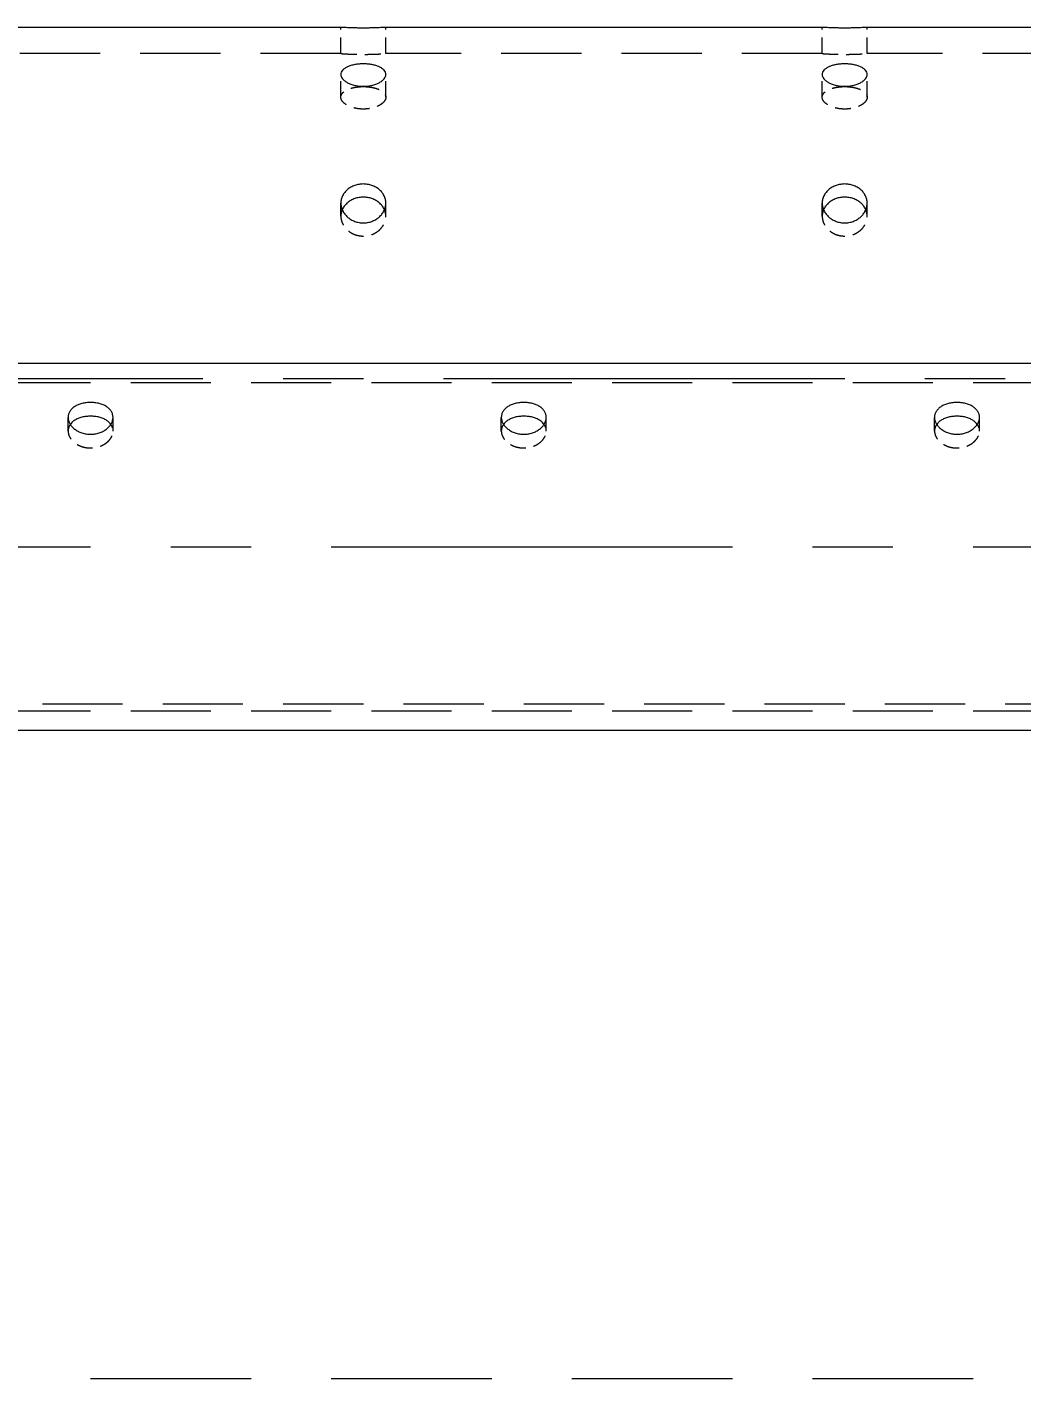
# Model space of a CAD drawing. Header units: millimetres. Extents: x -46397 to 283259, y -8690 to 23983.
# Drawn here: x 3918.4 to 4228.3, y 4012.6 to 4438.7 of the extents above; entities that cross this region are included whole.
import ezdxf

# ---------------------------------------------------------------- set-up
doc = ezdxf.new("R2010")
doc.units = ezdxf.units.MM
for name, pattern in [('CENTER', [2, 1.25, -0.25, 0.25, -0.25]), ('HIDDEN', [0.375, 0.25, -0.125]), ('HIDDENX2', [0.75, 0.5, -0.25])]:
    doc.linetypes.add(name, pattern=pattern)
doc.layers.get('Defpoints').update_dxf_attribs({"lineweight": 0})
for name, color, linetype, lineweight in [('CHUAN NET KHUAT', 4, 'HIDDEN', 0), ('DUONGTAM', 1, 'CENTER', 0), ('PHANTOM 2', 8, 'Continuous', 0), ('Standard', 7, 'Continuous', 0)]:
    doc.layers.add(name, color=color, linetype=linetype, lineweight=lineweight)
doc.layers.add('flashshoot', color=7, linetype='Continuous')
doc.styles.add('GHI CHÚ 1', font='isocp_IV25.ttf', dxfattribs={"width": 0.8})
doc.dimstyles.new('1-30SCALE', dxfattribs={"dimtxt": 75, "dimasz": 75, "dimexe": 37.5, "dimexo": 30, "dimgap": 30, "dimtad": 1, "dimtoh": 1, "dimdec": 0, "dimdsep": 46, "dimtxsty": 'GHI CHÚ 1', "dimcen": 0.09, "dimclrd": 256, "dimclre": 256, "dimclrt": 2, "dimadec": 0, "dimazin": 0, "dimtfac": 1, "dimtdec": 0, "dimtofl": 0, "dimtmove": 0, "dimatfit": 3, "dimfxl": 1, "dimlwd": 0, "dimlwe": 0, "dimarcsym": 0})

# ---------------------------------------------------------------- blocks, each defined once
blk = doc.blocks.new('A$C49aca623')
at = {"color": 2, "linetype": 'Continuous', "lineweight": 0, "ltscale": 10, "extrusion": (2.28848e-17, 1, 0)}
for p, q in [((603, -563.9), (467, -563.9)), ((753, -563.9), (617, -563.9)), ((903, -563.9), (767, -563.9)), ((1960, -783), (-2832, -783))]:
    blk.add_line(p, q, dxfattribs=at)
at = {"color": 1, "linetype": 'HIDDENX2', "lineweight": 0, "ltscale": 10, "extrusion": (2.28848e-17, 1, 0)}
for p, q in [((603, -572.08), (603, -563.9)), ((617, -572.08), (617, -563.9)), ((753, -572.08), (753, -563.9)), ((767, -572.08), (767, -563.9)), ((603, -585.66), (603, -578.58)), ((617, -585.66), (617, -578.58)), ((753, -585.66), (753, -578.58)), ((767, -585.66), (767, -578.58)), ((603, -622.77), (603, -618.68)), ((617, -622.77), (617, -618.68)), ((753, -622.77), (753, -618.68)), ((767, -622.77), (767, -618.68))]:
    blk.add_line(p, q, dxfattribs=at)
at = {"color": 1, "linetype": 'HIDDENX2', "lineweight": 0, "ltscale": 50, "extrusion": (2.28848e-17, 1, 0)}
for p, q in [((603, -572.08), (467, -572.08)), ((753, -572.08), (617, -572.08)), ((903, -572.08), (767, -572.08)), ((1960, -774.82), (-2832, -774.82))]:
    blk.add_line(p, q, dxfattribs=at)
at = {"color": 2, "linetype": 'Continuous', "lineweight": 0, "ltscale": 10}
for points, knots in [([(617, -563.9), (617, -563.9), (616.96, -563.9), (616.78, -563.91), (616.65, -563.92), (616.29, -563.94), (616.07, -563.96), (615.55, -563.98), (615.26, -564), (614.64, -564.03), (614.29, -564.04), (613.52, -564.07), (613.11, -564.08), (612.25, -564.1), (611.8, -564.11), (610.89, -564.12), (610.44, -564.12), (609.56, -564.12), (609.11, -564.12), (608.2, -564.11), (607.75, -564.1), (606.89, -564.08), (606.48, -564.07), (605.71, -564.04), (605.36, -564.03), (604.74, -564), (604.45, -563.98), (603.93, -563.96), (603.71, -563.94), (603.35, -563.92), (603.22, -563.91), (603.04, -563.9), (603, -563.9), (603, -563.9)], [10.550311, 10.550311, 10.550311, 10.550311, 11.869099, 11.869099, 13.187888, 13.187888, 14.506676, 14.506676, 15.825465, 15.825465, 17.144254, 17.144254, 18.463043, 18.463043, 19.781833, 19.781833, 21.100622, 21.100622, 22.419411, 22.419411, 23.7382, 23.7382, 25.05699, 25.05699, 26.375779, 26.375779, 27.694567, 27.694567, 29.013356, 29.013356, 30.332144, 30.332144, 31.650933, 31.650933, 31.650933, 31.650933]), ([(767, -563.9), (767, -563.9), (766.96, -563.9), (766.78, -563.91), (766.65, -563.92), (766.29, -563.94), (766.07, -563.96), (765.55, -563.98), (765.26, -564), (764.64, -564.03), (764.29, -564.04), (763.52, -564.07), (763.11, -564.08), (762.25, -564.1), (761.8, -564.11), (760.89, -564.12), (760.44, -564.12), (759.56, -564.12), (759.11, -564.12), (758.2, -564.11), (757.75, -564.1), (756.89, -564.08), (756.48, -564.07), (755.71, -564.04), (755.36, -564.03), (754.74, -564), (754.45, -563.98), (753.93, -563.96), (753.71, -563.94), (753.35, -563.92), (753.22, -563.91), (753.04, -563.9), (753, -563.9), (753, -563.9)], [10.550311, 10.550311, 10.550311, 10.550311, 11.869099, 11.869099, 13.187888, 13.187888, 14.506676, 14.506676, 15.825465, 15.825465, 17.144254, 17.144254, 18.463043, 18.463043, 19.781833, 19.781833, 21.100622, 21.100622, 22.419411, 22.419411, 23.7382, 23.7382, 25.05699, 25.05699, 26.375779, 26.375779, 27.694567, 27.694567, 29.013356, 29.013356, 30.332144, 30.332144, 31.650933, 31.650933, 31.650933, 31.650933]), ([(610, -575.27), (610.44, -575.27), (610.89, -575.29), (611.8, -575.37), (612.25, -575.43), (613.11, -575.59), (613.52, -575.69), (614.29, -575.92), (614.64, -576.06), (615.26, -576.34), (615.55, -576.51), (616.07, -576.86), (616.29, -577.06), (616.65, -577.47), (616.78, -577.69), (616.96, -578.13), (617, -578.36), (617, -578.8), (616.96, -579.03), (616.78, -579.49), (616.65, -579.72), (616.29, -580.17), (616.07, -580.39), (615.55, -580.79), (615.26, -580.98), (614.64, -581.32), (614.29, -581.47), (613.52, -581.76), (613.11, -581.88), (612.25, -582.07), (611.8, -582.15), (610.89, -582.25), (610.44, -582.27), (609.56, -582.27), (609.11, -582.25), (608.2, -582.15), (607.75, -582.07), (606.89, -581.88), (606.48, -581.76), (605.71, -581.47), (605.36, -581.32), (604.74, -580.98), (604.45, -580.79), (603.93, -580.39), (603.71, -580.17), (603.35, -579.72), (603.22, -579.49), (603.04, -579.03), (603, -578.8), (603, -578.36), (603.04, -578.13), (603.22, -577.69), (603.35, -577.47), (603.71, -577.06), (603.93, -576.86), (604.45, -576.51), (604.74, -576.34), (605.36, -576.06), (605.71, -575.92), (606.48, -575.69), (606.89, -575.59), (607.75, -575.43), (608.2, -575.37), (609.11, -575.29), (609.56, -575.27), (610, -575.27)], [0, 0, 0, 0, 1.318789, 1.318789, 2.637578, 2.637578, 3.956368, 3.956368, 5.275157, 5.275157, 6.593945, 6.593945, 7.912734, 7.912734, 9.231522, 9.231522, 10.550311, 10.550311, 11.869099, 11.869099, 13.187888, 13.187888, 14.506676, 14.506676, 15.825465, 15.825465, 17.144254, 17.144254, 18.463043, 18.463043, 19.781833, 19.781833, 21.100622, 21.100622, 22.419411, 22.419411, 23.7382, 23.7382, 25.05699, 25.05699, 26.375779, 26.375779, 27.694567, 27.694567, 29.013356, 29.013356, 30.332144, 30.332144, 31.650933, 31.650933, 32.969721, 32.969721, 34.28851, 34.28851, 35.607298, 35.607298, 36.926087, 36.926087, 38.244876, 38.244876, 39.563665, 39.563665, 40.882454, 40.882454, 42.201244, 42.201244, 42.201244, 42.201244]), ([(760, -575.27), (760.44, -575.27), (760.89, -575.29), (761.8, -575.37), (762.25, -575.43), (763.11, -575.59), (763.52, -575.69), (764.29, -575.92), (764.64, -576.06), (765.26, -576.34), (765.55, -576.51), (766.07, -576.86), (766.29, -577.06), (766.65, -577.47), (766.78, -577.69), (766.96, -578.13), (767, -578.36), (767, -578.8), (766.96, -579.03), (766.78, -579.49), (766.65, -579.72), (766.29, -580.17), (766.07, -580.39), (765.55, -580.79), (765.26, -580.98), (764.64, -581.32), (764.29, -581.47), (763.52, -581.76), (763.11, -581.88), (762.25, -582.07), (761.8, -582.15), (760.89, -582.25), (760.44, -582.27), (759.56, -582.27), (759.11, -582.25), (758.2, -582.15), (757.75, -582.07), (756.89, -581.88), (756.48, -581.76), (755.71, -581.47), (755.36, -581.32), (754.74, -580.98), (754.45, -580.79), (753.93, -580.39), (753.71, -580.17), (753.35, -579.72), (753.22, -579.49), (753.04, -579.03), (753, -578.8), (753, -578.36), (753.04, -578.13), (753.22, -577.69), (753.35, -577.47), (753.71, -577.06), (753.93, -576.86), (754.45, -576.51), (754.74, -576.34), (755.36, -576.06), (755.71, -575.92), (756.48, -575.69), (756.89, -575.59), (757.75, -575.43), (758.2, -575.37), (759.11, -575.29), (759.56, -575.27), (760, -575.27)], [0, 0, 0, 0, 1.318789, 1.318789, 2.637578, 2.637578, 3.956368, 3.956368, 5.275157, 5.275157, 6.593945, 6.593945, 7.912734, 7.912734, 9.231522, 9.231522, 10.550311, 10.550311, 11.869099, 11.869099, 13.187888, 13.187888, 14.506676, 14.506676, 15.825465, 15.825465, 17.144254, 17.144254, 18.463043, 18.463043, 19.781833, 19.781833, 21.100622, 21.100622, 22.419411, 22.419411, 23.7382, 23.7382, 25.05699, 25.05699, 26.375779, 26.375779, 27.694567, 27.694567, 29.013356, 29.013356, 30.332144, 30.332144, 31.650933, 31.650933, 32.969721, 32.969721, 34.28851, 34.28851, 35.607298, 35.607298, 36.926087, 36.926087, 38.244876, 38.244876, 39.563665, 39.563665, 40.882454, 40.882454, 42.201244, 42.201244, 42.201244, 42.201244]), ([(610, -612.72), (610.44, -612.72), (610.89, -612.76), (611.8, -612.91), (612.25, -613.02), (613.11, -613.32), (613.52, -613.51), (614.29, -613.94), (614.64, -614.18), (615.26, -614.71), (615.55, -615), (616.07, -615.65), (616.29, -616), (616.65, -616.74), (616.78, -617.12), (616.96, -617.9), (617, -618.29), (617, -619.06), (616.96, -619.45), (616.78, -620.24), (616.65, -620.63), (616.29, -621.39), (616.07, -621.75), (615.55, -622.43), (615.26, -622.74), (614.64, -623.29), (614.29, -623.55), (613.52, -624.01), (613.11, -624.21), (612.25, -624.53), (611.8, -624.65), (610.89, -624.81), (610.44, -624.85), (609.56, -624.85), (609.11, -624.81), (608.2, -624.65), (607.75, -624.53), (606.89, -624.21), (606.48, -624.01), (605.71, -623.55), (605.36, -623.29), (604.74, -622.74), (604.45, -622.43), (603.93, -621.75), (603.71, -621.39), (603.35, -620.63), (603.22, -620.24), (603.04, -619.45), (603, -619.06), (603, -618.29), (603.04, -617.9), (603.22, -617.12), (603.35, -616.74), (603.71, -616), (603.93, -615.65), (604.45, -615), (604.74, -614.71), (605.36, -614.18), (605.71, -613.94), (606.48, -613.51), (606.89, -613.32), (607.75, -613.02), (608.2, -612.91), (609.11, -612.76), (609.56, -612.72), (610, -612.72)], [0, 0, 0, 0, 1.318789, 1.318789, 2.637578, 2.637578, 3.956368, 3.956368, 5.275157, 5.275157, 6.593945, 6.593945, 7.912734, 7.912734, 9.231522, 9.231522, 10.550311, 10.550311, 11.869099, 11.869099, 13.187888, 13.187888, 14.506676, 14.506676, 15.825465, 15.825465, 17.144254, 17.144254, 18.463043, 18.463043, 19.781833, 19.781833, 21.100622, 21.100622, 22.419411, 22.419411, 23.7382, 23.7382, 25.05699, 25.05699, 26.375779, 26.375779, 27.694567, 27.694567, 29.013356, 29.013356, 30.332144, 30.332144, 31.650933, 31.650933, 32.969721, 32.969721, 34.28851, 34.28851, 35.607298, 35.607298, 36.926087, 36.926087, 38.244876, 38.244876, 39.563665, 39.563665, 40.882454, 40.882454, 42.201244, 42.201244, 42.201244, 42.201244]), ([(760, -612.72), (760.44, -612.72), (760.89, -612.76), (761.8, -612.91), (762.25, -613.02), (763.11, -613.32), (763.52, -613.51), (764.29, -613.94), (764.64, -614.18), (765.26, -614.71), (765.55, -615), (766.07, -615.65), (766.29, -616), (766.65, -616.74), (766.78, -617.12), (766.96, -617.9), (767, -618.29), (767, -619.06), (766.96, -619.45), (766.78, -620.24), (766.65, -620.63), (766.29, -621.39), (766.07, -621.75), (765.55, -622.43), (765.26, -622.74), (764.64, -623.29), (764.29, -623.55), (763.52, -624.01), (763.11, -624.21), (762.25, -624.53), (761.8, -624.65), (760.89, -624.81), (760.44, -624.85), (759.56, -624.85), (759.11, -624.81), (758.2, -624.65), (757.75, -624.53), (756.89, -624.21), (756.48, -624.01), (755.71, -623.55), (755.36, -623.29), (754.74, -622.74), (754.45, -622.43), (753.93, -621.75), (753.71, -621.39), (753.35, -620.63), (753.22, -620.24), (753.04, -619.45), (753, -619.06), (753, -618.29), (753.04, -617.9), (753.22, -617.12), (753.35, -616.74), (753.71, -616), (753.93, -615.65), (754.45, -615), (754.74, -614.71), (755.36, -614.18), (755.71, -613.94), (756.48, -613.51), (756.89, -613.32), (757.75, -613.02), (758.2, -612.91), (759.11, -612.76), (759.56, -612.72), (760, -612.72)], [0, 0, 0, 0, 1.318789, 1.318789, 2.637578, 2.637578, 3.956368, 3.956368, 5.275157, 5.275157, 6.593945, 6.593945, 7.912734, 7.912734, 9.231522, 9.231522, 10.550311, 10.550311, 11.869099, 11.869099, 13.187888, 13.187888, 14.506676, 14.506676, 15.825465, 15.825465, 17.144254, 17.144254, 18.463043, 18.463043, 19.781833, 19.781833, 21.100622, 21.100622, 22.419411, 22.419411, 23.7382, 23.7382, 25.05699, 25.05699, 26.375779, 26.375779, 27.694567, 27.694567, 29.013356, 29.013356, 30.332144, 30.332144, 31.650933, 31.650933, 32.969721, 32.969721, 34.28851, 34.28851, 35.607298, 35.607298, 36.926087, 36.926087, 38.244876, 38.244876, 39.563665, 39.563665, 40.882454, 40.882454, 42.201244, 42.201244, 42.201244, 42.201244]), ([(610, -616.82), (609.56, -616.82), (609.11, -616.86), (608.2, -617.01), (607.75, -617.12), (606.89, -617.42), (606.48, -617.6), (605.71, -618.03), (605.36, -618.28), (604.74, -618.8), (604.45, -619.1), (603.93, -619.74), (603.71, -620.09), (603.49, -620.55), (603.45, -620.64), (603.41, -620.73)], [0, 0, 0, 0, 1.318854, 1.318854, 2.637708, 2.637708, 3.956563, 3.956563, 5.275417, 5.275417, 6.59427, 6.59427, 7.913123, 7.913123, 8.233495, 8.233495, 8.233495, 8.233495]), ([(616.59, -620.73), (616.55, -620.64), (616.51, -620.55), (616.29, -620.09), (616.07, -619.74), (615.55, -619.1), (615.26, -618.8), (614.64, -618.28), (614.29, -618.03), (613.52, -617.6), (613.11, -617.42), (612.25, -617.12), (611.8, -617.01), (610.89, -616.86), (610.44, -616.82), (610, -616.82)], [33.969824, 33.969824, 33.969824, 33.969824, 34.290196, 34.290196, 35.609049, 35.609049, 36.927902, 36.927902, 38.246757, 38.246757, 39.565611, 39.565611, 40.884465, 40.884465, 42.203319, 42.203319, 42.203319, 42.203319]), ([(760, -616.82), (759.56, -616.82), (759.11, -616.86), (758.2, -617.01), (757.75, -617.12), (756.89, -617.42), (756.48, -617.6), (755.71, -618.03), (755.36, -618.28), (754.74, -618.8), (754.45, -619.1), (753.93, -619.74), (753.71, -620.09), (753.49, -620.55), (753.45, -620.64), (753.41, -620.73)], [0, 0, 0, 0, 1.318854, 1.318854, 2.637708, 2.637708, 3.956563, 3.956563, 5.275417, 5.275417, 6.59427, 6.59427, 7.913123, 7.913123, 8.233495, 8.233495, 8.233495, 8.233495]), ([(766.59, -620.73), (766.55, -620.64), (766.51, -620.55), (766.29, -620.09), (766.07, -619.74), (765.55, -619.1), (765.26, -618.8), (764.64, -618.28), (764.29, -618.03), (763.52, -617.6), (763.11, -617.42), (762.25, -617.12), (761.8, -617.01), (760.89, -616.86), (760.44, -616.82), (760, -616.82)], [33.969824, 33.969824, 33.969824, 33.969824, 34.290196, 34.290196, 35.609049, 35.609049, 36.927902, 36.927902, 38.246757, 38.246757, 39.565611, 39.565611, 40.884465, 40.884465, 42.203319, 42.203319, 42.203319, 42.203319])]:
    blk.add_open_spline(points, degree=3, knots=knots, dxfattribs=at)
at = {"color": 1, "linetype": 'HIDDENX2', "lineweight": 0, "ltscale": 10}
for points, knots in [([(603, -572.08), (603, -572.08), (603.04, -572.08), (603.22, -572.09), (603.35, -572.1), (603.71, -572.13), (603.93, -572.14), (604.45, -572.17), (604.74, -572.19), (605.36, -572.22), (605.71, -572.23), (606.48, -572.26), (606.89, -572.28), (607.75, -572.3), (608.2, -572.31), (609.11, -572.32), (609.56, -572.32), (610.44, -572.32), (610.89, -572.32), (611.8, -572.31), (612.25, -572.3), (613.11, -572.28), (613.52, -572.26), (614.29, -572.23), (614.64, -572.22), (615.26, -572.19), (615.55, -572.17), (616.07, -572.14), (616.29, -572.13), (616.65, -572.1), (616.78, -572.09), (616.96, -572.08), (617, -572.08), (617, -572.08)], [10.55083, 10.55083, 10.55083, 10.55083, 11.869683, 11.869683, 13.188536, 13.188536, 14.507389, 14.507389, 15.826243, 15.826243, 17.145097, 17.145097, 18.463951, 18.463951, 19.782805, 19.782805, 21.10166, 21.10166, 22.420514, 22.420514, 23.739368, 23.739368, 25.058222, 25.058222, 26.377077, 26.377077, 27.69593, 27.69593, 29.014783, 29.014783, 30.333636, 30.333636, 31.652489, 31.652489, 31.652489, 31.652489]), ([(753, -572.08), (753, -572.08), (753.04, -572.08), (753.22, -572.09), (753.35, -572.1), (753.71, -572.13), (753.93, -572.14), (754.45, -572.17), (754.74, -572.19), (755.36, -572.22), (755.71, -572.23), (756.48, -572.26), (756.89, -572.28), (757.75, -572.3), (758.2, -572.31), (759.11, -572.32), (759.56, -572.32), (760.44, -572.32), (760.89, -572.32), (761.8, -572.31), (762.25, -572.3), (763.11, -572.28), (763.52, -572.26), (764.29, -572.23), (764.64, -572.22), (765.26, -572.19), (765.55, -572.17), (766.07, -572.14), (766.29, -572.13), (766.65, -572.1), (766.78, -572.09), (766.96, -572.08), (767, -572.08), (767, -572.08)], [10.55083, 10.55083, 10.55083, 10.55083, 11.869683, 11.869683, 13.188536, 13.188536, 14.507389, 14.507389, 15.826243, 15.826243, 17.145097, 17.145097, 18.463951, 18.463951, 19.782805, 19.782805, 21.10166, 21.10166, 22.420514, 22.420514, 23.739368, 23.739368, 25.058222, 25.058222, 26.377077, 26.377077, 27.69593, 27.69593, 29.014783, 29.014783, 30.333636, 30.333636, 31.652489, 31.652489, 31.652489, 31.652489]), ([(610, -582.37), (609.56, -582.37), (609.11, -582.39), (608.2, -582.47), (607.75, -582.53), (606.89, -582.69), (606.48, -582.79), (605.71, -583.02), (605.36, -583.15), (604.74, -583.43), (604.45, -583.59), (603.93, -583.95), (603.71, -584.15), (603.35, -584.56), (603.22, -584.77), (603.04, -585.22), (603, -585.44), (603, -585.88), (603.04, -586.11), (603.22, -586.57), (603.35, -586.81), (603.71, -587.26), (603.93, -587.48), (604.45, -587.88), (604.74, -588.07), (605.36, -588.41), (605.71, -588.57), (606.48, -588.85), (606.89, -588.97), (607.75, -589.17), (608.2, -589.25), (609.11, -589.35), (609.56, -589.37), (610.44, -589.37), (610.89, -589.35), (611.8, -589.25), (612.25, -589.17), (613.11, -588.97), (613.52, -588.85), (614.29, -588.57), (614.64, -588.41), (615.26, -588.07), (615.55, -587.88), (616.07, -587.48), (616.29, -587.26), (616.65, -586.81), (616.78, -586.57), (616.96, -586.11), (617, -585.88), (617, -585.44), (616.96, -585.22), (616.78, -584.77), (616.65, -584.56), (616.29, -584.15), (616.07, -583.95), (615.55, -583.59), (615.26, -583.43), (614.64, -583.15), (614.29, -583.02), (613.52, -582.79), (613.11, -582.69), (612.25, -582.53), (611.8, -582.47), (610.89, -582.39), (610.44, -582.37), (610, -582.37)], [0, 0, 0, 0, 1.318854, 1.318854, 2.637708, 2.637708, 3.956563, 3.956563, 5.275417, 5.275417, 6.59427, 6.59427, 7.913123, 7.913123, 9.231977, 9.231977, 10.55083, 10.55083, 11.869683, 11.869683, 13.188536, 13.188536, 14.507389, 14.507389, 15.826243, 15.826243, 17.145097, 17.145097, 18.463951, 18.463951, 19.782805, 19.782805, 21.10166, 21.10166, 22.420514, 22.420514, 23.739368, 23.739368, 25.058222, 25.058222, 26.377077, 26.377077, 27.69593, 27.69593, 29.014783, 29.014783, 30.333636, 30.333636, 31.652489, 31.652489, 32.971343, 32.971343, 34.290196, 34.290196, 35.609049, 35.609049, 36.927902, 36.927902, 38.246757, 38.246757, 39.565611, 39.565611, 40.884465, 40.884465, 42.203319, 42.203319, 42.203319, 42.203319]), ([(760, -582.37), (759.56, -582.37), (759.11, -582.39), (758.2, -582.47), (757.75, -582.53), (756.89, -582.69), (756.48, -582.79), (755.71, -583.02), (755.36, -583.15), (754.74, -583.43), (754.45, -583.59), (753.93, -583.95), (753.71, -584.15), (753.35, -584.56), (753.22, -584.77), (753.04, -585.22), (753, -585.44), (753, -585.88), (753.04, -586.11), (753.22, -586.57), (753.35, -586.81), (753.71, -587.26), (753.93, -587.48), (754.45, -587.88), (754.74, -588.07), (755.36, -588.41), (755.71, -588.57), (756.48, -588.85), (756.89, -588.97), (757.75, -589.17), (758.2, -589.25), (759.11, -589.35), (759.56, -589.37), (760.44, -589.37), (760.89, -589.35), (761.8, -589.25), (762.25, -589.17), (763.11, -588.97), (763.52, -588.85), (764.29, -588.57), (764.64, -588.41), (765.26, -588.07), (765.55, -587.88), (766.07, -587.48), (766.29, -587.26), (766.65, -586.81), (766.78, -586.57), (766.96, -586.11), (767, -585.88), (767, -585.44), (766.96, -585.22), (766.78, -584.77), (766.65, -584.56), (766.29, -584.15), (766.07, -583.95), (765.55, -583.59), (765.26, -583.43), (764.64, -583.15), (764.29, -583.02), (763.52, -582.79), (763.11, -582.69), (762.25, -582.53), (761.8, -582.47), (760.89, -582.39), (760.44, -582.37), (760, -582.37)], [0, 0, 0, 0, 1.318854, 1.318854, 2.637708, 2.637708, 3.956563, 3.956563, 5.275417, 5.275417, 6.59427, 6.59427, 7.913123, 7.913123, 9.231977, 9.231977, 10.55083, 10.55083, 11.869683, 11.869683, 13.188536, 13.188536, 14.507389, 14.507389, 15.826243, 15.826243, 17.145097, 17.145097, 18.463951, 18.463951, 19.782805, 19.782805, 21.10166, 21.10166, 22.420514, 22.420514, 23.739368, 23.739368, 25.058222, 25.058222, 26.377077, 26.377077, 27.69593, 27.69593, 29.014783, 29.014783, 30.333636, 30.333636, 31.652489, 31.652489, 32.971343, 32.971343, 34.290196, 34.290196, 35.609049, 35.609049, 36.927902, 36.927902, 38.246757, 38.246757, 39.565611, 39.565611, 40.884465, 40.884465, 42.203319, 42.203319, 42.203319, 42.203319]), ([(603.41, -620.73), (603.29, -621.02), (603.2, -621.31), (603.04, -621.99), (603, -622.38), (603, -623.15), (603.04, -623.54), (603.22, -624.33), (603.35, -624.72), (603.71, -625.48), (603.93, -625.85), (604.45, -626.52), (604.74, -626.84), (605.36, -627.39), (605.71, -627.65), (606.48, -628.11), (606.89, -628.31), (607.75, -628.63), (608.2, -628.75), (609.11, -628.91), (609.56, -628.95), (610.44, -628.95), (610.89, -628.91), (611.8, -628.75), (612.25, -628.63), (613.11, -628.31), (613.52, -628.11), (614.29, -627.65), (614.64, -627.39), (615.26, -626.84), (615.55, -626.52), (616.07, -625.85), (616.29, -625.48), (616.65, -624.72), (616.78, -624.33), (616.96, -623.54), (617, -623.15), (617, -622.38), (616.96, -621.99), (616.8, -621.31), (616.71, -621.02), (616.59, -620.73)], [8.233495, 8.233495, 8.233495, 8.233495, 9.231977, 9.231977, 10.55083, 10.55083, 11.869683, 11.869683, 13.188536, 13.188536, 14.507389, 14.507389, 15.826243, 15.826243, 17.145097, 17.145097, 18.463951, 18.463951, 19.782805, 19.782805, 21.10166, 21.10166, 22.420514, 22.420514, 23.739368, 23.739368, 25.058222, 25.058222, 26.377077, 26.377077, 27.69593, 27.69593, 29.014783, 29.014783, 30.333636, 30.333636, 31.652489, 31.652489, 32.971343, 32.971343, 33.969824, 33.969824, 33.969824, 33.969824]), ([(753.41, -620.73), (753.29, -621.02), (753.2, -621.31), (753.04, -621.99), (753, -622.38), (753, -623.15), (753.04, -623.54), (753.22, -624.33), (753.35, -624.72), (753.71, -625.48), (753.93, -625.85), (754.45, -626.52), (754.74, -626.84), (755.36, -627.39), (755.71, -627.65), (756.48, -628.11), (756.89, -628.31), (757.75, -628.63), (758.2, -628.75), (759.11, -628.91), (759.56, -628.95), (760.44, -628.95), (760.89, -628.91), (761.8, -628.75), (762.25, -628.63), (763.11, -628.31), (763.52, -628.11), (764.29, -627.65), (764.64, -627.39), (765.26, -626.84), (765.55, -626.52), (766.07, -625.85), (766.29, -625.48), (766.65, -624.72), (766.78, -624.33), (766.96, -623.54), (767, -623.15), (767, -622.38), (766.96, -621.99), (766.8, -621.31), (766.71, -621.02), (766.59, -620.73)], [8.233495, 8.233495, 8.233495, 8.233495, 9.231977, 9.231977, 10.55083, 10.55083, 11.869683, 11.869683, 13.188536, 13.188536, 14.507389, 14.507389, 15.826243, 15.826243, 17.145097, 17.145097, 18.463951, 18.463951, 19.782805, 19.782805, 21.10166, 21.10166, 22.420514, 22.420514, 23.739368, 23.739368, 25.058222, 25.058222, 26.377077, 26.377077, 27.69593, 27.69593, 29.014783, 29.014783, 30.333636, 30.333636, 31.652489, 31.652489, 32.971343, 32.971343, 33.969824, 33.969824, 33.969824, 33.969824])]:
    blk.add_open_spline(points, degree=3, knots=knots, dxfattribs=at)
at = {"layer": 'DUONGTAM', "ltscale": 100, "extrusion": (2.28848e-17, 1, 0)}
blk.add_line((1960, -673.45), (-3000, -673.45), dxfattribs=at)
blk = doc.blocks.new('A$C46e65358')
at = {"color": 150, "linetype": 'Continuous', "lineweight": 0, "ltscale": 10, "extrusion": (2.28848e-17, 1, 0)}
for p, q in [((1125, -668.7), (-3000, -668.7)), ((1125, -783), (-2842, -783))]:
    blk.add_line(p, q, dxfattribs=at)
at = {"color": 1, "linetype": 'HIDDENX2', "lineweight": 0, "ltscale": 50, "extrusion": (2.28848e-17, 1, 0)}
for p, q in [((1125, -674.72), (-3000, -674.72)), ((1125, -776.98), (-2842, -776.98))]:
    blk.add_line(p, q, dxfattribs=at)
at = {"color": 1, "linetype": 'HIDDENX2', "lineweight": 0, "ltscale": 10, "extrusion": (2.28848e-17, 1, 0)}
for p, q in [((518, -689.7), (518, -685.44)), ((532, -689.7), (532, -685.44)), ((653, -689.7), (653, -685.44)), ((667, -689.7), (667, -685.44)), ((788, -689.7), (788, -685.44)), ((802, -689.7), (802, -685.44))]:
    blk.add_line(p, q, dxfattribs=at)
at = {"color": 150, "linetype": 'Continuous', "lineweight": 0, "ltscale": 10}
for points, knots in [([(525, -680.79), (525.44, -680.79), (525.89, -680.82), (526.8, -680.93), (527.25, -681.01), (528.11, -681.24), (528.52, -681.38), (529.29, -681.7), (529.64, -681.89), (530.26, -682.29), (530.55, -682.52), (531.07, -683.02), (531.29, -683.3), (531.65, -683.88), (531.78, -684.19), (531.96, -684.81), (532, -685.13), (532, -685.75), (531.96, -686.08), (531.78, -686.73), (531.65, -687.06), (531.29, -687.7), (531.07, -688.01), (530.55, -688.58), (530.26, -688.85), (529.64, -689.33), (529.29, -689.56), (528.52, -689.96), (528.11, -690.13), (527.25, -690.41), (526.8, -690.52), (525.89, -690.66), (525.44, -690.69), (524.56, -690.69), (524.11, -690.66), (523.2, -690.52), (522.75, -690.41), (521.89, -690.13), (521.48, -689.96), (520.71, -689.56), (520.36, -689.33), (519.74, -688.85), (519.45, -688.58), (518.93, -688.01), (518.71, -687.7), (518.35, -687.06), (518.22, -686.73), (518.04, -686.08), (518, -685.75), (518, -685.13), (518.04, -684.81), (518.22, -684.19), (518.35, -683.88), (518.71, -683.3), (518.93, -683.02), (519.45, -682.52), (519.74, -682.29), (520.36, -681.89), (520.71, -681.7), (521.48, -681.38), (521.89, -681.24), (522.75, -681.01), (523.2, -680.93), (524.11, -680.82), (524.56, -680.79), (525, -680.79)], [0, 0, 0, 0, 1.319832, 1.319832, 2.639664, 2.639664, 3.959497, 3.959497, 5.279329, 5.279329, 6.599151, 6.599151, 7.918973, 7.918973, 9.238795, 9.238795, 10.558617, 10.558617, 11.878439, 11.878439, 13.198261, 13.198261, 14.518084, 14.518084, 15.837906, 15.837906, 17.157738, 17.157738, 18.47757, 18.47757, 19.797402, 19.797402, 21.117235, 21.117235, 22.437067, 22.437067, 23.756899, 23.756899, 25.076731, 25.076731, 26.396564, 26.396564, 27.716386, 27.716386, 29.036208, 29.036208, 30.35603, 30.35603, 31.675852, 31.675852, 32.995674, 32.995674, 34.315496, 34.315496, 35.635318, 35.635318, 36.95514, 36.95514, 38.274973, 38.274973, 39.594805, 39.594805, 40.914637, 40.914637, 42.234469, 42.234469, 42.234469, 42.234469]), ([(660, -680.79), (660.44, -680.79), (660.89, -680.82), (661.8, -680.93), (662.25, -681.01), (663.11, -681.24), (663.52, -681.38), (664.29, -681.7), (664.64, -681.89), (665.26, -682.29), (665.55, -682.52), (666.07, -683.02), (666.29, -683.3), (666.65, -683.88), (666.78, -684.19), (666.96, -684.81), (667, -685.13), (667, -685.75), (666.96, -686.08), (666.78, -686.73), (666.65, -687.06), (666.29, -687.7), (666.07, -688.01), (665.55, -688.58), (665.26, -688.85), (664.64, -689.33), (664.29, -689.56), (663.52, -689.96), (663.11, -690.13), (662.25, -690.41), (661.8, -690.52), (660.89, -690.66), (660.44, -690.69), (659.56, -690.69), (659.11, -690.66), (658.2, -690.52), (657.75, -690.41), (656.89, -690.13), (656.48, -689.96), (655.71, -689.56), (655.36, -689.33), (654.74, -688.85), (654.45, -688.58), (653.93, -688.01), (653.71, -687.7), (653.35, -687.06), (653.22, -686.73), (653.04, -686.08), (653, -685.75), (653, -685.13), (653.04, -684.81), (653.22, -684.19), (653.35, -683.88), (653.71, -683.3), (653.93, -683.02), (654.45, -682.52), (654.74, -682.29), (655.36, -681.89), (655.71, -681.7), (656.48, -681.38), (656.89, -681.24), (657.75, -681.01), (658.2, -680.93), (659.11, -680.82), (659.56, -680.79), (660, -680.79)], [0, 0, 0, 0, 1.319832, 1.319832, 2.639664, 2.639664, 3.959497, 3.959497, 5.279329, 5.279329, 6.599151, 6.599151, 7.918973, 7.918973, 9.238795, 9.238795, 10.558617, 10.558617, 11.878439, 11.878439, 13.198261, 13.198261, 14.518084, 14.518084, 15.837906, 15.837906, 17.157738, 17.157738, 18.47757, 18.47757, 19.797402, 19.797402, 21.117235, 21.117235, 22.437067, 22.437067, 23.756899, 23.756899, 25.076731, 25.076731, 26.396564, 26.396564, 27.716386, 27.716386, 29.036208, 29.036208, 30.35603, 30.35603, 31.675852, 31.675852, 32.995674, 32.995674, 34.315496, 34.315496, 35.635318, 35.635318, 36.95514, 36.95514, 38.274973, 38.274973, 39.594805, 39.594805, 40.914637, 40.914637, 42.234469, 42.234469, 42.234469, 42.234469]), ([(795, -680.79), (795.44, -680.79), (795.89, -680.82), (796.8, -680.93), (797.25, -681.01), (798.11, -681.24), (798.52, -681.38), (799.29, -681.7), (799.64, -681.89), (800.26, -682.29), (800.55, -682.52), (801.07, -683.02), (801.29, -683.3), (801.65, -683.88), (801.78, -684.19), (801.96, -684.81), (802, -685.13), (802, -685.75), (801.96, -686.08), (801.78, -686.73), (801.65, -687.06), (801.29, -687.7), (801.07, -688.01), (800.55, -688.58), (800.26, -688.85), (799.64, -689.33), (799.29, -689.56), (798.52, -689.96), (798.11, -690.13), (797.25, -690.41), (796.8, -690.52), (795.89, -690.66), (795.44, -690.69), (794.56, -690.69), (794.11, -690.66), (793.2, -690.52), (792.75, -690.41), (791.89, -690.13), (791.48, -689.96), (790.71, -689.56), (790.36, -689.33), (789.74, -688.85), (789.45, -688.58), (788.93, -688.01), (788.71, -687.7), (788.35, -687.06), (788.22, -686.73), (788.04, -686.08), (788, -685.75), (788, -685.13), (788.04, -684.81), (788.22, -684.19), (788.35, -683.88), (788.71, -683.3), (788.93, -683.02), (789.45, -682.52), (789.74, -682.29), (790.36, -681.89), (790.71, -681.7), (791.48, -681.38), (791.89, -681.24), (792.75, -681.01), (793.2, -680.93), (794.11, -680.82), (794.56, -680.79), (795, -680.79)], [0, 0, 0, 0, 1.319832, 1.319832, 2.639664, 2.639664, 3.959497, 3.959497, 5.279329, 5.279329, 6.599151, 6.599151, 7.918973, 7.918973, 9.238795, 9.238795, 10.558617, 10.558617, 11.878439, 11.878439, 13.198261, 13.198261, 14.518084, 14.518084, 15.837906, 15.837906, 17.157738, 17.157738, 18.47757, 18.47757, 19.797402, 19.797402, 21.117235, 21.117235, 22.437067, 22.437067, 23.756899, 23.756899, 25.076731, 25.076731, 26.396564, 26.396564, 27.716386, 27.716386, 29.036208, 29.036208, 30.35603, 30.35603, 31.675852, 31.675852, 32.995674, 32.995674, 34.315496, 34.315496, 35.635318, 35.635318, 36.95514, 36.95514, 38.274973, 38.274973, 39.594805, 39.594805, 40.914637, 40.914637, 42.234469, 42.234469, 42.234469, 42.234469]), ([(525, -685.09), (524.56, -685.09), (524.11, -685.11), (523.2, -685.22), (522.75, -685.3), (521.89, -685.52), (521.48, -685.66), (520.71, -685.98), (520.36, -686.17), (519.74, -686.56), (519.45, -686.79), (519, -687.22), (518.83, -687.42), (518.68, -687.63)], [0, 0, 0, 0, 1.320193, 1.320193, 2.640387, 2.640387, 3.96058, 3.96058, 5.280773, 5.280773, 6.600951, 6.600951, 7.575934, 7.575934, 7.575934, 7.575934]), ([(531.32, -687.63), (531.17, -687.42), (531, -687.22), (530.55, -686.79), (530.26, -686.56), (529.64, -686.17), (529.29, -685.98), (528.52, -685.66), (528.11, -685.52), (527.25, -685.3), (526.8, -685.22), (525.89, -685.11), (525.44, -685.09), (525, -685.09)], [34.669998, 34.669998, 34.669998, 34.669998, 35.644982, 35.644982, 36.965159, 36.965159, 38.285352, 38.285352, 39.605546, 39.605546, 40.925739, 40.925739, 42.245932, 42.245932, 42.245932, 42.245932]), ([(660, -685.09), (659.56, -685.09), (659.11, -685.11), (658.2, -685.22), (657.75, -685.3), (656.89, -685.52), (656.48, -685.66), (655.71, -685.98), (655.36, -686.17), (654.74, -686.56), (654.45, -686.79), (654, -687.22), (653.83, -687.42), (653.68, -687.63)], [0, 0, 0, 0, 1.320193, 1.320193, 2.640387, 2.640387, 3.96058, 3.96058, 5.280773, 5.280773, 6.600951, 6.600951, 7.575934, 7.575934, 7.575934, 7.575934]), ([(666.32, -687.63), (666.17, -687.42), (666, -687.22), (665.55, -686.79), (665.26, -686.56), (664.64, -686.17), (664.29, -685.98), (663.52, -685.66), (663.11, -685.52), (662.25, -685.3), (661.8, -685.22), (660.89, -685.11), (660.44, -685.09), (660, -685.09)], [34.669998, 34.669998, 34.669998, 34.669998, 35.644982, 35.644982, 36.965159, 36.965159, 38.285352, 38.285352, 39.605546, 39.605546, 40.925739, 40.925739, 42.245932, 42.245932, 42.245932, 42.245932]), ([(795, -685.09), (794.56, -685.09), (794.11, -685.11), (793.2, -685.22), (792.75, -685.3), (791.89, -685.52), (791.48, -685.66), (790.71, -685.98), (790.36, -686.17), (789.74, -686.56), (789.45, -686.79), (789, -687.22), (788.83, -687.42), (788.68, -687.63)], [0, 0, 0, 0, 1.320193, 1.320193, 2.640387, 2.640387, 3.96058, 3.96058, 5.280773, 5.280773, 6.600951, 6.600951, 7.575934, 7.575934, 7.575934, 7.575934]), ([(801.32, -687.63), (801.17, -687.42), (801, -687.22), (800.55, -686.79), (800.26, -686.56), (799.64, -686.17), (799.29, -685.98), (798.52, -685.66), (798.11, -685.52), (797.25, -685.3), (796.8, -685.22), (795.89, -685.11), (795.44, -685.09), (795, -685.09)], [34.669998, 34.669998, 34.669998, 34.669998, 35.644982, 35.644982, 36.965159, 36.965159, 38.285352, 38.285352, 39.605546, 39.605546, 40.925739, 40.925739, 42.245932, 42.245932, 42.245932, 42.245932])]:
    blk.add_open_spline(points, degree=3, knots=knots, dxfattribs=at)
at = {"color": 1, "linetype": 'HIDDENX2', "lineweight": 0, "ltscale": 10}
for points in [[(518.68, -687.63), (518.63, -687.7), (518.58, -687.77), (518.35, -688.14), (518.22, -688.44), (518.04, -689.07), (518, -689.38), (518, -690.01), (518.04, -690.33), (518.22, -690.99), (518.35, -691.32), (518.71, -691.96), (518.93, -692.27), (519.45, -692.85), (519.74, -693.12), (520.36, -693.61), (520.71, -693.83), (521.48, -694.24), (521.89, -694.42), (522.75, -694.7), (523.2, -694.81), (524.11, -694.95), (524.56, -694.99), (525.44, -694.99), (525.89, -694.95), (526.8, -694.81), (527.25, -694.7), (528.11, -694.42), (528.52, -694.24), (529.29, -693.83), (529.64, -693.61), (530.26, -693.12), (530.55, -692.85), (531.07, -692.27), (531.29, -691.96), (531.65, -691.32), (531.78, -690.99), (531.96, -690.33), (532, -690.01), (532, -689.38), (531.96, -689.07), (531.78, -688.44), (531.65, -688.14), (531.42, -687.77), (531.37, -687.7), (531.32, -687.63)], [(653.68, -687.63), (653.63, -687.7), (653.58, -687.77), (653.35, -688.14), (653.22, -688.44), (653.04, -689.07), (653, -689.38), (653, -690.01), (653.04, -690.33), (653.22, -690.99), (653.35, -691.32), (653.71, -691.96), (653.93, -692.27), (654.45, -692.85), (654.74, -693.12), (655.36, -693.61), (655.71, -693.83), (656.48, -694.24), (656.89, -694.42), (657.75, -694.7), (658.2, -694.81), (659.11, -694.95), (659.56, -694.99), (660.44, -694.99), (660.89, -694.95), (661.8, -694.81), (662.25, -694.7), (663.11, -694.42), (663.52, -694.24), (664.29, -693.83), (664.64, -693.61), (665.26, -693.12), (665.55, -692.85), (666.07, -692.27), (666.29, -691.96), (666.65, -691.32), (666.78, -690.99), (666.96, -690.33), (667, -690.01), (667, -689.38), (666.96, -689.07), (666.78, -688.44), (666.65, -688.14), (666.42, -687.77), (666.37, -687.7), (666.32, -687.63)], [(788.68, -687.63), (788.63, -687.7), (788.58, -687.77), (788.35, -688.14), (788.22, -688.44), (788.04, -689.07), (788, -689.38), (788, -690.01), (788.04, -690.33), (788.22, -690.99), (788.35, -691.32), (788.71, -691.96), (788.93, -692.27), (789.45, -692.85), (789.74, -693.12), (790.36, -693.61), (790.71, -693.83), (791.48, -694.24), (791.89, -694.42), (792.75, -694.7), (793.2, -694.81), (794.11, -694.95), (794.56, -694.99), (795.44, -694.99), (795.89, -694.95), (796.8, -694.81), (797.25, -694.7), (798.11, -694.42), (798.52, -694.24), (799.29, -693.83), (799.64, -693.61), (800.26, -693.12), (800.55, -692.85), (801.07, -692.27), (801.29, -691.96), (801.65, -691.32), (801.78, -690.99), (801.96, -690.33), (802, -690.01), (802, -689.38), (801.96, -689.07), (801.78, -688.44), (801.65, -688.14), (801.42, -687.77), (801.37, -687.7), (801.32, -687.63)]]:
    blk.add_open_spline(points, degree=3, knots=[7.575934, 7.575934, 7.575934, 7.575934, 7.921128, 7.921128, 9.241306, 9.241306, 10.561483, 10.561483, 11.881661, 11.881661, 13.201838, 13.201838, 14.522015, 14.522015, 15.842193, 15.842193, 17.162386, 17.162386, 18.48258, 18.48258, 19.802773, 19.802773, 21.122966, 21.122966, 22.44316, 22.44316, 23.763353, 23.763353, 25.083546, 25.083546, 26.40374, 26.40374, 27.723917, 27.723917, 29.044094, 29.044094, 30.364272, 30.364272, 31.684449, 31.684449, 33.004627, 33.004627, 34.324804, 34.324804, 34.669998, 34.669998, 34.669998, 34.669998], dxfattribs=at)
at = {"layer": 'DUONGTAM', "color": 1, "ltscale": 100, "extrusion": (2.28848e-17, 1, 0)}
blk.add_line((1125, -725.85), (-3000, -725.85), dxfattribs=at)
blk = doc.blocks.new('A$Cb6d5b212')
at = {"layer": 'CHUAN NET KHUAT', "color": 3, "linetype": 'HIDDENX2', "lineweight": 0, "ltscale": 100, "extrusion": (2.28848e-17, 1, 0)}
blk.add_line((0, -985), (1500, -985), dxfattribs=at)
blk = doc.blocks.new('*D1644')
at = {"layer": 'Defpoints', "color": 0, "transparency": 16777216}
for p in [(413.15, 4012.56, -1.5), (6413.15, 4012.56, -1.5), (6413.15, 3333.79)]:
    blk.add_point(p, dxfattribs=at)
at = {"layer": 'PHANTOM 2', "linetype": 'Continuous', "lineweight": 0, "transparency": 16777216}
for p, q in [((413.15, 3982.56), (413.15, 3303.79)), ((6413.15, 3982.56), (6413.15, 3303.79)), ((503.15, 3333.79), (6323.15, 3333.79))]:
    blk.add_line(p, q, dxfattribs=at)
at = {"layer": 'PHANTOM 2', "transparency": 16777216}
for points in [[(503.15, 3348.79), (503.15, 3318.79), (413.15, 3333.79)], [(6323.15, 3348.79), (6323.15, 3318.79), (6413.15, 3333.79)]]:
    blk.add_solid(points, dxfattribs=at)
at = {"layer": 'PHANTOM 2', "color": 2, "transparency": 16777216, "insert": (3413.15, 3411.29), "char_height": 95, "attachment_point": 5, "style": 'GHI CHÚ 1'}
blk.add_mtext('6000', dxfattribs=at)

msp = doc.modelspace()

# ---------------------------------------------------------------- block references
at = {"layer": 'flashshoot'}
for name in ['A$C49aca623', 'A$C46e65358']:
    msp.add_blockref(name, (3413.15, 5002.56, -1.5), dxfattribs=at)
at = {"layer": 'Standard'}
msp.add_blockref('A$Cb6d5b212', (3413.15, 5002.56, -1.5), dxfattribs=at)

# ---------------------------------------------------------------- dimensions: what is measured, and where the dimension line sits
at = {"layer": 'PHANTOM 2'}
dim = msp.add_linear_dim(base=(6413.15, 3333.79), p1=(413.15, 4012.56, -1.5), p2=(6413.15, 4012.56, -1.5), dimstyle='1-30SCALE', override={"dimtxt": 95, "dimasz": 90, "dimexe": 30, "dimtmove": 1}, dxfattribs=at)
dim.commit()
dim.dimension.update_dxf_attribs({"geometry": '*D1644', "text_midpoint": (3413.15, 3411.29)})

doc.saveas('drawing.dxf')
